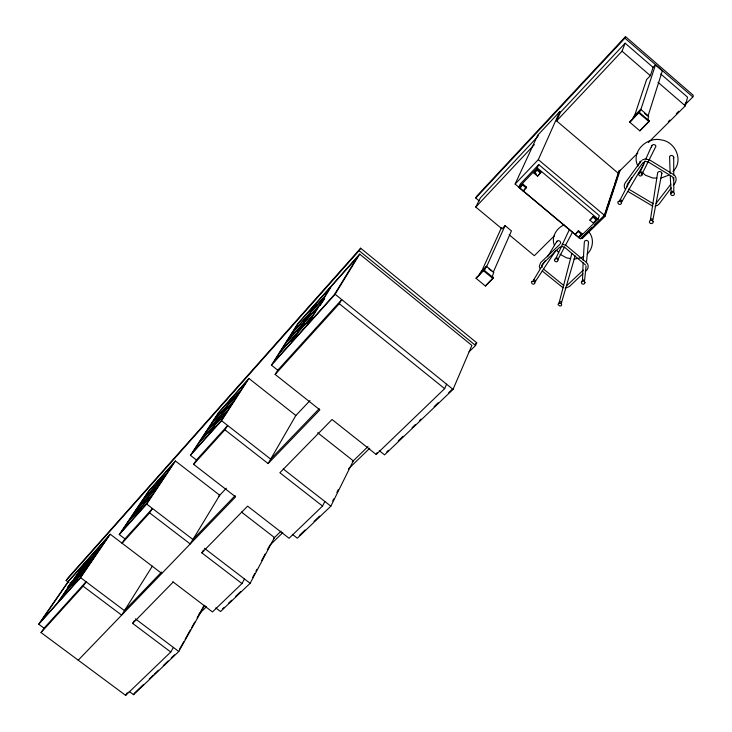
<?xml version="1.0" encoding="UTF-8"?>
<svg xmlns="http://www.w3.org/2000/svg" width="732" height="732" viewBox="0 0 732 732"><rect width="100%" height="100%" fill="white"/><g stroke="black" fill="none" stroke-linecap="round" stroke-linejoin="round"><path stroke-width="1.1" d="M673.559 180.081L672.992 177.446L671.83 176.385L648.369 162.037L645.084 161.406M582.452 281.747L583.102 262.751M583.239 260.473L584.319 242.237L584.85 240.901L586.305 240.334L587.842 240.874L588.546 242.201L586.423 262.669M586.067 266.073L584.529 280.859L583.203 279.834L582.022 280.997M652.917 219.765L661.856 173.072L660.904 171.764L659.221 171.444L657.803 172.304L657.473 173.841L650.345 220.176L651.352 218.895L652.349 219.06L652.734 220.588M619.428 201.209L631.771 177.473M620.937 202.215L621.916 200.907L621.358 200.129L619.592 200.348M639.914 163.099L640.235 161.571L641.653 160.701M651.562 147.004L651.892 145.439L653.319 144.552L655.012 144.863L655.982 146.19L642.129 173.795L641.278 174.326M639.731 173.31L644.993 160.976M661.527 174.6L661.856 173.072M671.72 193.349L671.363 191.683L672.223 191.134L673.797 192.031L673.76 177.364M673.367 158.597L673.714 157.051L672.754 155.733L671.052 155.422L669.597 156.3L670.109 173.539M559.623 303.249L559.193 302.545L571.829 253.528M684.768 105.005L692.847 96.981L693.277 95.297L625.512 36.6L476.651 196.249L475.745 198.033L479.186 200.897M648.332 142.548L685.298 105.856L687.577 97.21L660.703 73.95M561.343 303.249L575.16 255.916M649.019 121.64L649.229 120.945L639.027 112.188L629.694 122.143L639.86 130.845L649.019 121.64L638.807 112.874L639.612 112.344L640.683 109.324L648.689 116.205L647.893 119.453L649.229 120.945L639.86 130.845M662.396 70.62L647.966 116.232L644.746 113.46M640.71 109.992L655.46 64.928L662.222 70.784M637.883 152.924L617.79 172.862L556.613 120.917L560.41 112.371L559.678 111.749L537.672 135.283L515.118 184.071L580.641 238.934L604.678 215.528L619.428 170.739M591.978 227.625L581.4 237.927L582.178 238.577L604.971 216.407L609.134 203.734L608.356 203.075L604.184 215.739L594.421 225.246M620.187 170.08L617.79 177.373L617.049 176.732L619.098 170.492M613.965 186.074L612.904 189.295L613.663 189.945L617.552 178.105L616.802 177.464M614.679 183.924L616.445 178.544M634.278 116.544L646.621 79.532L650.364 75.671L653.1 67.371L655.625 64.755M598.145 219.179L599.343 215.611L538.752 164.599L520.315 183.942L518.759 187.346L579.039 237.818L598.145 219.179L537.27 167.948L538.752 164.599M596.443 220.067L596.736 219.197L593.268 216.279L589.891 220.167L593.359 223.077L596.443 220.067L592.975 217.148L593.268 216.279M593.359 223.077L596.736 219.197M581.977 233.618L578.637 237.442L581.977 233.618L578.536 230.726L575.196 234.569L578.536 230.726M579.039 237.818L579.671 236.015M533.134 280.878L545.203 260.647M534.406 282.021L535.476 281.006L535.065 280.219L533.399 280.127M556.503 242.502L557.006 241.176L558.434 240.608L559.962 241.139L560.675 242.466L560.172 243.793M555.625 258.936L569.459 229.418M556.613 120.917L622.035 51.194L625.146 43.188L653.1 67.371M475.745 198.033L624.899 38.156L625.512 36.6M559.193 302.545L560.291 301.547L561.618 302.554M469.02 351.854L475.58 345.486L476.724 342.777L360.647 248.203L68.012 577.85L66.145 580.54L68.863 582.581M379.24 450.638L384.556 454.856L453.044 389.406L471.875 345.422L359.696 254.114L297.695 323.727L271.426 365.158L277.785 370.2L275.14 374.436L319.875 409.865L268.122 463.557L224.925 429.812L227.679 425.502L196.432 459.989L193.614 464.326L235.603 496.845L78.233 660.191M540.536 173.036L540.893 172.212L537.38 169.257L534.031 173.21L537.544 176.165L540.536 173.036L537.014 170.08L537.38 169.257M172.798 581.72L212.463 611.934L241.972 583.56L201.822 552.843L247.599 506.141L289.076 538.258L322.547 506.068L279.88 472.744L332.044 419.509L376.193 454.481L444.635 388.655L446.584 384.19M537.544 176.165L540.893 172.212M486.441 266.283L484.794 269.705L483.861 269.98L476.065 278.325L485.426 286.029L492.92 278.499L493.258 277.721L492.435 275.991L493.826 272.368L486.441 266.283L480.613 272.213L478.774 275.827M493.203 272.368L511.439 230.909L505.089 225.63L501.978 228.832L475.773 207.065L480.338 197.942L537.627 136.719M485.426 286.029L493.258 277.721L483.861 269.98L476.065 278.325M645.908 158.899L651.892 145.439M515.118 184.071L538.322 159.631L559.678 111.749M526.555 187.172L523.243 191.07L526.555 187.172L523.069 184.244L519.766 188.151L523.069 184.244M505.089 225.63L486.506 266.851L481.235 272.213L501.447 227.707M376.193 454.481L377.053 452.66M332.694 500.926L333.71 498.895M336.876 492.499L338.248 489.726M292.297 534.305L297.329 538.203L330.846 506.178L353.3 460.84L317.697 432.749M322.547 506.068L324.852 501.484M252.668 577.374L254.654 573.65M255.953 571.216L256.95 569.35M261.699 560.438L265.103 554.042M267.336 549.86L269.394 545.99M215.794 607.926L220.57 611.549L250.134 583.294L274.473 537.572L241.478 512.052M637.59 166.539L640.235 161.571M564.647 246.894L557.775 259.75L557.683 258.103L555.945 258.112M565.708 244.918L572.58 232.053M241.972 583.56L244.461 578.939M129.207 691.466L133.553 694.695L178.782 651.48L204.438 605.748M179.56 649.156L183.741 641.717M185.105 639.283L190.329 629.987M191.674 627.599L194.749 622.118M197.1 617.927L202.544 608.237M41.038 632.576L83.109 586.186L86.083 581.784L44.048 628.184L41.038 632.576L125.666 695.4L170.766 652.029L173.383 647.427M133.553 694.695L134.67 692.756M268.122 463.557L295.847 415.492L310.002 400.596M125.666 695.4L127.276 692.655M621.743 201.776L643.977 163.84M201.822 552.843L203.423 550.135M275.14 374.436L339.282 303.716L341.752 299.598L277.785 370.2M547.563 256.758L557.006 241.176M271.426 365.158L335.119 294.246L359.696 254.114M632.247 119.828L633.564 116.571L640.683 109.324M170.766 652.029L132.666 623.408L134.322 620.699M66.145 580.54L359.137 250.664L360.647 248.203M152.329 566.175L121.649 615.127L83.109 586.186M196.432 459.989L190.43 455.331L221.54 420.699L248.944 378.471L295.847 415.492M190.43 455.331L218.447 412.711L248.944 378.471M535.202 281.756L555.798 250.435M149.593 512.876L152.476 508.502L124.952 538.88L122.024 543.272L149.593 512.876L190.219 543.958L219.71 495.225L175.442 460.995L148.45 491.309L119.27 534.561L124.952 538.88M119.27 534.561L146.665 504.055L175.442 460.995M44.048 628.184L38.723 624.231L80.566 577.649L110.239 534.223L161.79 573.467M38.723 624.231L68.79 580.751L110.239 534.223M640.71 161.461L625.165 182.963C623.847 184.958 623.975 187.667 625.503 189.496M670.878 184.171L656.137 203.34M671.235 187.886L659.276 203.816L657.592 205.308L655.103 206.177M673.23 185.233C676.496 182.478 677.603 176.86 673.349 174.454L649.44 159.823L644.929 159.009L642.403 159.905M79.88 570.713L102.004 545.916L108.29 536.721L86.211 561.499L58.24 602.162L80.529 577.347L87.172 567.62L64.928 592.444M142.475 500.569L167.317 472.726L173.402 463.621L148.642 491.419L121.356 531.871L146.464 503.909L152.924 494.256L127.899 522.181M212.911 421.632L241.002 390.156L246.794 381.244L218.822 412.638L192.635 452.495L221.128 420.763L227.295 411.265L198.921 442.933M292.763 332.145L324.788 296.268L330.132 287.685L298.299 323.425L273.759 362.157L306.379 325.822L312.097 316.645L279.651 352.842M78.928 572.085L101.062 547.289L95.133 555.963L72.953 580.769M141.55 501.932L166.402 474.089L160.656 482.69L135.731 510.57M212.024 422.977L240.133 391.492L234.661 399.919L206.442 431.487M291.94 333.453L323.983 297.549L318.923 305.683L286.706 341.707M71.992 582.178L94.181 557.363L88.142 566.202L65.907 591.017M134.789 511.961L159.732 484.081L153.866 492.837L128.85 520.763M205.536 432.859L233.782 401.282L228.192 409.883L199.836 441.533M285.864 343.043L318.109 306.992L312.93 315.3L280.521 351.479M193.614 464.326L224.925 429.812M560.41 112.371L625.146 43.188M475.773 207.065L534.378 144.616M218.456 496.534L226.334 488.244M518.759 187.346L537.27 167.948M534.031 173.21L537.014 170.08M161.589 572.049L124.458 610.644L80.566 577.649M192.406 540.024L235.109 495.637M319.17 408.749L270.684 459.129L221.54 420.699M132.666 623.408L173.155 582.096M629.694 122.143L638.807 112.874M685.17 103.349L686.79 101.739M668.334 121.64L669.945 120.048M676.35 113.68L678.756 111.291M554.499 235.677L534.323 255.706L509.188 234.816M589.891 220.167L592.975 217.148M607.523 205.308L609.134 203.734M202.819 607.322L204.923 605.273M273.704 538.322L281.079 531.148M352.321 461.8L367.986 446.547M475.086 344.369L476.724 342.777M199.095 613.919L206.479 606.746M269.651 545.413L282.781 532.667M348.414 468.947L369.742 448.24M135.466 692.179L143.609 684.402M149.301 678.948L153.372 675.06M154.443 674.044L158.451 670.201M163.273 665.598L168.085 660.996M171.297 657.922L174.509 654.856M222.601 608.868L224.248 607.295M228.347 603.369L231.632 600.231M235.741 596.306L240.663 591.602M299.47 535.376L305.125 529.968M314.01 521.468L319.664 516.06M386.816 451.864L388.445 450.299M398.235 440.938L403.131 436.254M412.107 427.671L415.373 424.551M419.454 420.653L421.083 419.088M434.103 406.644L438.166 402.765M448.725 392.663L451.973 389.561M583.285 270.126L566.833 285.572M582.91 273.713L569.368 286.569L565.214 288.133M585.298 271.444C588.574 269.495 589.342 264.728 586.241 262.285L566.147 245.513L562.084 244.085M672.928 171.407C684.017 161.113 675.599 141.615 661.188 139.904C646.942 136.518 630.792 151.68 637.755 165.78M587.201 254.013C593.103 248.697 594.338 238.541 589.141 232.328M564.043 224.944C556.375 228.164 550.949 237.324 554.417 245.366M559.632 244.58L540.619 262.687L539.274 266.384L540.07 268.69M583.77 256.173L581.199 257.792L573.934 259.146M639.933 172.359L641.772 172.038L642.33 172.853M476.413 277.556L477.776 276.714M668.737 175.158L660.932 178.114M629.923 121.448L631.304 120.643M645.267 161.397L642.733 162.971L627.434 184.08L626.857 186.779M656.906 178.086L652.88 178.059L645.45 175.222L642.184 172.258M570.75 258.597L566.504 257.874L560.007 254.196M653.301 203.77L628.596 189.066M652.743 206.15L628.056 191.537M563.86 285.562L543.73 269.22M563.045 287.758L542.229 270.968M135.429 618.888L178.782 651.48M146.665 504.055L192.928 539.484M204.484 548.332L250.134 583.294M283.266 468.974L330.846 506.178M339.282 303.716L444.635 388.655M335.119 294.246L453.044 389.406M359.137 250.664L475.58 345.486M489.013 268.918L491.529 270.996M483.513 270.748L492.92 278.499M522.694 185.077L526.18 188.005M578.225 231.605L581.666 234.496M538.322 159.631L604.678 215.528M604.184 215.739L604.971 216.407M535.092 172.972L536.501 174.152M537.672 135.283L538.395 135.896M624.899 38.156L692.847 96.981M622.035 51.194L650.364 75.671M658.068 82.323L685.298 105.856M556.723 250.225L558.699 252.604M585.518 264.984L564.875 247.48L561.92 246.419L559.532 247.389L542.577 264.042L541.836 265.167L542.055 267.592M670.228 175.781L671.153 192.598M673.714 157.051L673.76 175.104M618.137 201.703L617.881 202.974L618.705 204.118L620.132 204.457L621.34 203.725L621.596 202.435L620.773 201.318L619.318 201.035L618.137 201.703M638.569 174.472L639.402 175.726L640.857 176L642.092 175.259L642.385 173.914L641.561 172.715L640.097 172.423L638.844 173.2L638.569 174.472M653.173 221.714L652.907 222.931L651.681 223.617L650.226 223.361L649.385 222.327L649.677 221.027L650.894 220.323L652.34 220.597L653.173 221.714M670.887 192.864L670.585 194.181L671.418 195.316L672.891 195.6L674.163 194.804L674.465 193.449L673.632 192.333L672.141 192.113L670.887 192.864M613.416 190.704L609.39 202.947L608.612 202.288L612.647 190.055L613.416 190.704M554.426 260.135L555.03 261.388L556.338 261.855L557.583 261.37L558.031 260.217L557.427 259L556.11 258.506L554.856 259.018L554.426 260.135M531.908 281.436L531.505 282.543L532.109 283.696L533.381 284.226L534.598 283.751L535.019 282.634L534.397 281.509L531.908 281.436M561.627 304.649L561.215 305.692L559.998 306.113L558.049 304.631L558.489 303.515L559.706 303.066L561.005 303.533L561.627 304.649M584.987 282.543L584.52 283.714L583.248 284.245L581.931 283.769L581.318 282.634L581.766 281.5L583.02 281.024L584.365 281.427L584.987 282.543M357.39 257.088L334.359 294.657L307.907 324.13L331.623 286.02L357.39 257.088M323.16 300.349L319.893 305.601L324.66 298.665L323.16 300.349M297.778 333.033L291.016 340.984L297.778 333.033M303.89 323.288L297.183 331.184L303.89 323.288M309.865 313.753L303.213 321.595L309.865 313.753M316.123 303.789L309.526 311.567L316.123 303.789M209.444 431.56L208.529 432.969L214.613 425.804L209.444 431.56M216.031 421.486L215.135 422.867L221.174 415.749L216.031 421.486M222.491 411.622L221.604 412.967L227.606 405.894L222.491 411.622M229.244 401.282L228.384 402.609L234.332 395.573L229.244 401.282M141.596 507.249L136.079 513.754L141.596 507.249M148.459 497.028L142.978 503.497L148.459 497.028M155.184 487L149.74 493.432L155.184 487M162.248 476.486L156.84 482.882L162.248 476.486M72.935 583.843L71.946 585.28L76.979 579.332L72.935 583.843M79.989 573.559L79.029 574.959L84.024 569.048L79.989 573.559M86.925 563.448L85.983 564.829L90.951 558.937L86.925 563.448M94.208 552.843L93.275 554.197L98.225 548.332L94.208 552.843M71.443 581.977L67.582 587.586L72.431 580.879L71.443 581.977M85.232 562.606L57.252 603.269L40.69 621.715L68.808 581.043L85.232 562.606"/></g></svg>
